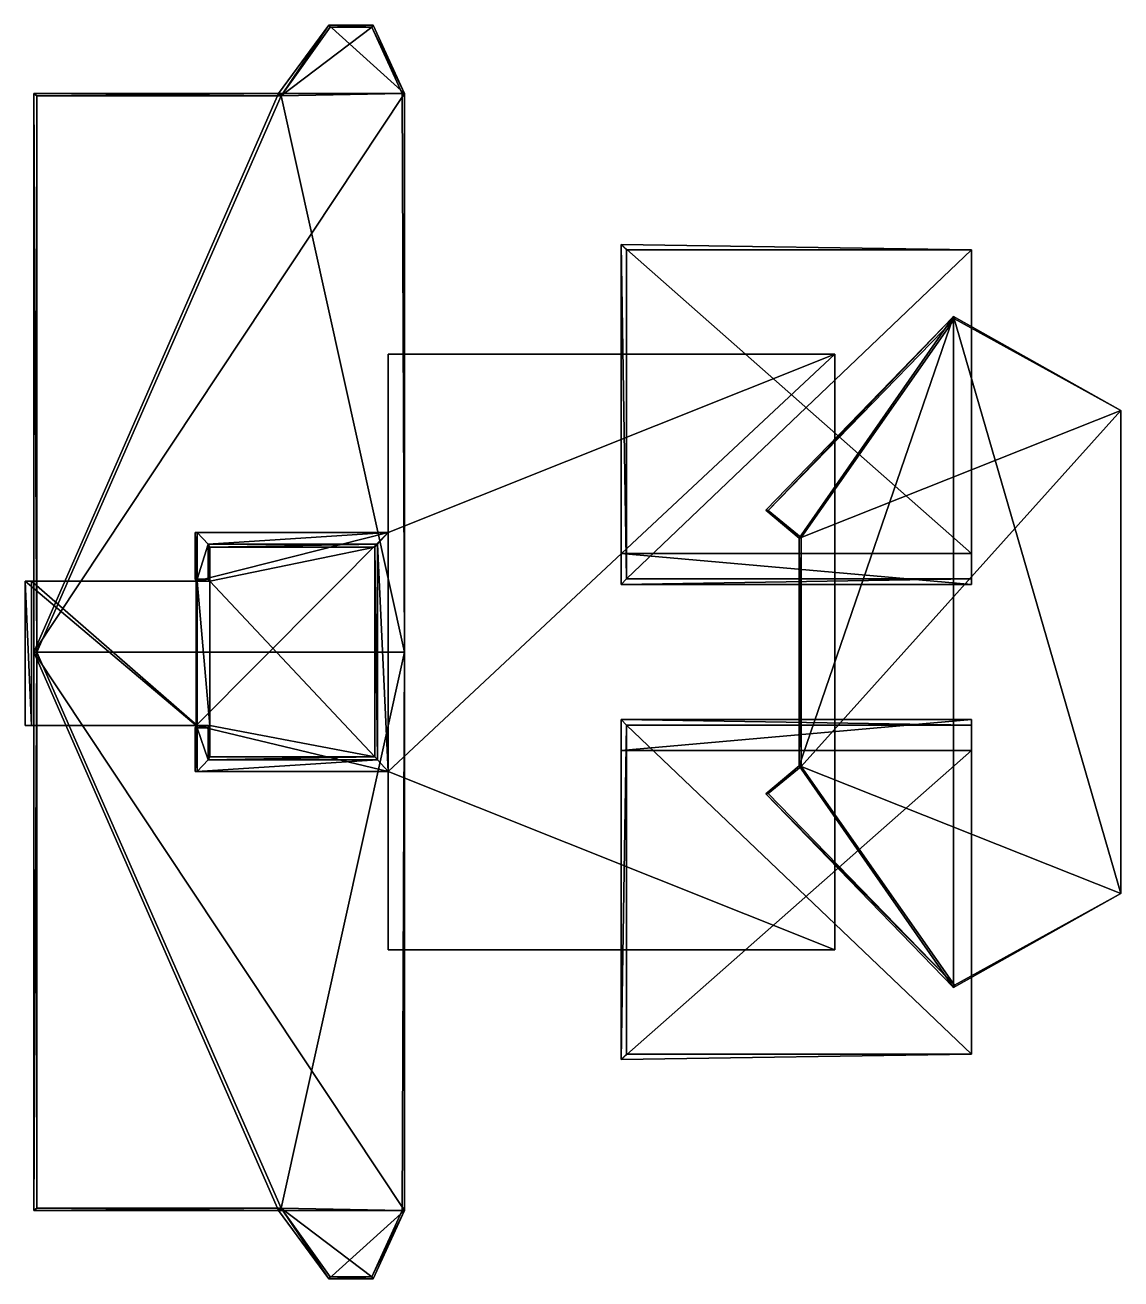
# Model space of a CAD drawing. Extents: x -1864 to 3370, y -2993 to 2993.
import ezdxf

# ---------------------------------------------------------------- set-up
doc = ezdxf.new("R2010")
doc.units = 0
doc.layers.add('BSP', color=161, linetype='CONTINUOUS')

msp = doc.modelspace()

# ---------------------------------------------------------------- meshes
at = {"layer": 'BSP', "color": 161}
mesh = msp.add_polyface(dxfattribs=at)
corners = [(-129.679016, -1421.455078, -648.039307), (2002.92981, -1421.455078, -648.039307), (-129.678894, -570, -648.039246), (-129.678894, 570, -648.039307), (2002.92981, 1421.455078, -648.039307), (-129.679016, 1421.455078, -648.039307), (-129.679016, -1421.455078, -256.049133), (2002.92981, -1421.455078, -256.049133), (-129.678894, -570, -256.049133), (-129.678894, 570, -256.049133), (2002.92981, 1421.455078, -256.049133), (-129.679016, 1421.455078, -256.049133), (-1051.109863, -570, -648.039246), (-1051.109863, 570, -648.039307), (-1041.414063, -570, -283.183563), (-1051.109863, 570, -293.17215), (-1051.042969, 347.660889, -293.17215), (-989.087341, 347.93631, -281.599243), (-1051.042969, -361.263031, -293.172119), (-989.087341, -361.540833, -281.599213), (-1046.620361, 337.899475, -647.94397), (-1046.620361, -350.792023, -647.94397), (-181.07196, -514.285461, -257.697906), (-181.07196, 514.289978, -257.697876), (-989.087585, 514.289978, -281.56897), (-989.087585, -514.285461, -281.5672), (-1042.197754, 337.898804, -292.958435), (-981.490173, 338.350342, -290.860504), (-1042.197754, -350.785583, -292.958374), (-981.490173, -351.264526, -290.860443), (-193.101868, -500, -267.633331), (-193.10199, 500, -267.633301), (-981.490417, 500, -290.831055), (-981.490417, -500, -290.829346), (-1833.513062, 337.898804, -315.323456), (-1833.513062, -350.785583, -315.323425), (-1863.833862, 337.899475, -334.547211), (-1863.833862, -350.792053, -334.54718), (-1051.109863, -570, -293.172119), (-1041.414063, 570, -283.183594), (-1041.347168, 347.929047, -283.179077), (-1041.347168, -361.547943, -283.179016), (983.646484, -469.413177, -295.626556), (2655.412598, -469.413422, -295.626495), (983.646606, -1944.637817, -295.626678), (1008.646484, -349.199738, 290.493378), (2655.412598, -322.501343, 279.218781), (983.646484, -1944.637939, 279.218689), (983.646484, -322.50119, 279.218781), (2655.412598, -349.199921, 290.493378), (1008.646606, -1919.637939, 290.493286), (2655.412598, -1919.638062, 290.493317), (2655.412598, -1919.638062, -295.619843), (983.646484, 469.413177, -295.626556), (2655.412598, 469.413422, -295.626495), (983.646606, 1944.637817, -295.626678), (1008.646484, 349.199738, 290.493378), (2655.412598, 322.501343, 279.218781), (983.646484, 1944.637939, 279.218689), (983.646484, 322.50119, 279.218781), (2655.412598, 349.199921, 290.493378), (1008.646606, 1919.637939, 290.493286), (2655.412598, 1919.638062, 290.493317), (2655.412598, 1919.638062, -295.619843), (-1822.742798, 0, -624.517944), (-51.364441, 0, -624.517944), (-1807.517456, 0, -320.217621), (-51.364441, 0, -320.21756), (-1822.742798, 0, -330.21756), (-1822.743774, -2665.536865, -624.51593), (-51.365295, -2665.537354, -624.51593), (-1822.743774, -2665.536621, -330.215546), (-51.365295, -2655.537109, -320.215576), (-1807.518188, -2655.540039, -320.215607), (-652.744202, -2665.537109, -330.215576), (-652.743835, -2665.537354, -624.51593), (-201.873718, -2992.537354, -624.515686), (-208.459167, -2983.195313, -441.513275), (-412.597961, -2992.537109, -455.080566), (-412.597839, -2992.537354, -624.515686), (-51.365295, -2665.537109, -330.800079), (-62.250671, -2665.537109, -320.215546), (-640.617004, -2655.540527, -320.215576), (-201.873718, -2992.537354, -455.080536), (-407.331482, -2983.195068, -441.513275), (-1822.743774, 2665.536865, -624.51593), (-51.365295, 2665.537354, -624.51593), (-1822.743774, 2665.536621, -330.215546), (-51.365295, 2655.537109, -320.215576), (-1807.518188, 2655.540039, -320.215607), (-652.744202, 2665.537109, -330.215576), (-652.743835, 2665.537354, -624.51593), (-201.873718, 2992.537354, -624.515686), (-208.459167, 2983.195313, -441.513275), (-412.597961, 2992.537109, -455.080566), (-412.597839, 2992.537354, -624.515686), (-51.365295, 2665.537109, -330.800079), (-62.250671, 2665.537109, -320.215546), (-640.617004, 2655.540527, -320.215576), (-201.873718, 2992.537354, -455.080536), (-407.331482, 2983.195068, -441.513275), (1673.669556, -676.629211, 245.491058), (2569.736816, -1600.724609, 245.491058), (1832.253296, -542.725037, 245.491058), (3369.694336, -1153.440674, 245.491074), (1832.253296, 542.725098, 245.491074), (3369.694336, 1153.440796, 245.491074), (1673.669556, -676.629211, 397.643951), (2575.34668, -1589.841431, 409.880951), (1842.253296, -547.325684, 499.582764), (3369.694336, -1153.440918, 499.582764), (1842.253296, 547.325684, 499.582764), (3369.694336, 1153.440918, 499.582794), (1673.669556, 676.629272, 245.491074), (2569.736816, 1600.725098, 245.491119), (1673.669556, 676.62915, 397.643921), (2575.34668, 1589.841309, 409.881012), (1685.248413, -676.158508, 412.936157), (2569.736816, -1600.724731, 397.643921), (1832.253296, -542.725037, 489.582764), (1832.253296, 542.725098, 489.582764), (1685.248413, 676.158447, 412.936157), (2569.736816, 1600.724609, 397.643982)]
mesh.append_faces([[corners[k] for k in face] for face in [(7, 8, 6), (10, 11, 9), (21, 18, 28), (20, 26, 16), (16, 26, 40), (18, 41, 28), (21, 36, 20), (36, 21, 37), (3, 20, 13), (21, 2, 12), (3, 2, 21), (21, 20, 3), (2, 1, 0), (4, 3, 5), (4, 1, 2), (2, 3, 4), (1, 4, 10), (7, 1, 10), (44, 51, 47), (47, 51, 50), (51, 44, 52), (46, 49, 51), (51, 52, 46), (46, 52, 43), (44, 43, 52), (44, 42, 43), (55, 58, 62), (58, 61, 62), (62, 63, 55), (57, 62, 60), (62, 57, 63), (57, 54, 63), (55, 63, 54), (55, 54, 53), (80, 72, 81), (96, 97, 88), (109, 108, 110), (108, 109, 117), (116, 121, 111), (111, 112, 116), (104, 114, 106), (102, 114, 104), (103, 102, 101), (113, 114, 105), (114, 102, 103), (103, 105, 114), (64, 70, 75), (75, 69, 64), (64, 65, 70), (64, 86, 65), (64, 91, 86), (64, 85, 91)]])
mesh.append_faces([[corners[k] for k in face] for face in [(13, 9, 3), (2, 38, 12), (56, 62, 61), (62, 56, 60), (53, 57, 59), (57, 53, 54), (55, 59, 58), (59, 55, 53), (60, 59, 57), (59, 60, 56), (58, 56, 61), (56, 58, 59), (75, 71, 69), (67, 81, 72), (66, 87, 68), (91, 87, 90), (94, 92, 95), (87, 66, 89), (99, 100, 93), (100, 99, 94), (89, 90, 87), (90, 89, 98), (96, 93, 97), (93, 96, 99), (98, 94, 90), (94, 98, 100)]], dxfattribs={"vtx0": -1})
mesh.append_faces([[corners[k] for k in face] for face in [(31, 27, 30), (80, 65, 72), (102, 110, 118)]], dxfattribs={"vtx0": -1, "vtx1": -1})
mesh.append_faces([[corners[k] for k in face] for face in [(13, 39, 9), (2, 14, 38), (67, 82, 81), (82, 67, 66), (67, 97, 98), (98, 66, 67), (114, 116, 112)]], dxfattribs={"vtx0": -1, "vtx2": -1})
mesh.append_faces([[corners[k] for k in face] for face in [(70, 65, 80), (67, 72, 65), (83, 78, 76), (64, 69, 68), (71, 68, 69), (73, 82, 66), (81, 82, 77), (84, 77, 82), (70, 80, 76), (83, 76, 80), (74, 75, 78), (79, 78, 75), (75, 70, 79), (76, 79, 70), (86, 96, 65), (67, 65, 88), (99, 92, 94), (64, 68, 85), (87, 85, 68), (89, 66, 98), (97, 93, 98), (100, 98, 93), (86, 92, 96), (99, 96, 92), (90, 94, 91), (95, 91, 94), (91, 95, 86), (92, 86, 95), (106, 114, 112)]], dxfattribs={"vtx1": -1})
mesh.append_faces([[corners[k] for k in face] for face in [(27, 29, 30), (96, 88, 65)]], dxfattribs={"vtx1": -1, "vtx2": -1})
mesh.append_faces([[corners[k] for k in face] for face in [(8, 7, 10), (10, 9, 8), (0, 1, 7), (7, 6, 0), (4, 5, 11), (11, 10, 4), (5, 3, 9), (9, 11, 5), (2, 0, 6), (6, 8, 2), (12, 38, 18), (18, 21, 12), (35, 34, 36), (36, 37, 35), (13, 15, 39), (2, 8, 14), (24, 39, 40), (40, 17, 24), (25, 19, 41), (41, 14, 25), (26, 28, 29), (29, 27, 26), (16, 15, 13), (13, 20, 16), (31, 32, 27), (29, 33, 30), (23, 22, 8), (8, 9, 23), (24, 23, 9), (9, 39, 24), (22, 25, 14), (14, 8, 22), (17, 40, 26), (26, 27, 17), (27, 32, 24), (24, 17, 27), (29, 28, 41), (41, 19, 29), (33, 29, 19), (19, 25, 33), (30, 33, 25), (25, 22, 30), (32, 31, 23), (23, 24, 32), (31, 30, 22), (22, 23, 31), (35, 37, 21), (21, 28, 35), (34, 35, 28), (28, 26, 34), (36, 34, 26), (26, 20, 36), (14, 41, 18), (18, 38, 14), (15, 16, 40), (40, 39, 15), (45, 50, 51), (51, 49, 45), (42, 48, 46), (46, 43, 42), (44, 47, 48), (48, 42, 44), (49, 46, 48), (48, 45, 49), (47, 50, 45), (45, 48, 47), (66, 68, 71), (75, 74, 71), (78, 79, 76), (71, 73, 66), (83, 77, 84), (84, 78, 83), (73, 71, 74), (74, 82, 73), (80, 81, 77), (77, 83, 80), (82, 74, 78), (78, 84, 82), (91, 85, 87), (67, 88, 97), (112, 111, 109), (109, 110, 112), (118, 107, 101), (101, 102, 118), (102, 104, 110), (110, 108, 118), (112, 110, 104), (104, 106, 112), (119, 120, 105), (105, 103, 119), (107, 119, 103), (103, 101, 107), (113, 115, 122), (122, 114, 113), (114, 122, 116), (105, 120, 115), (115, 113, 105), (117, 109, 119), (119, 107, 117), (107, 118, 108), (108, 117, 107), (109, 111, 120), (120, 119, 109), (121, 116, 122), (122, 115, 121), (111, 121, 115), (115, 120, 111)]], dxfattribs={"vtx2": -1})

doc.saveas('drawing.dxf')
